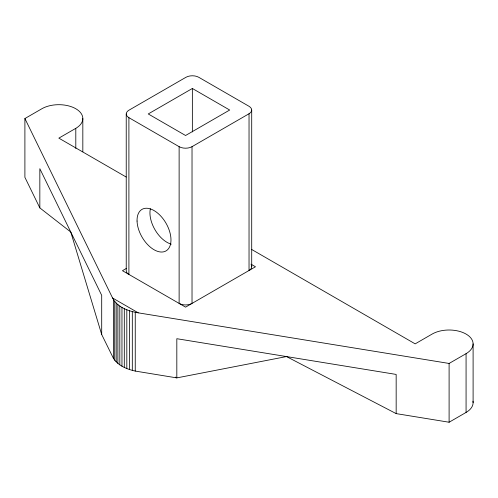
<?xml version="1.0" encoding="UTF-8"?>
<svg xmlns="http://www.w3.org/2000/svg" width="498" height="498" viewBox="0 0 498 498"><rect width="100%" height="100%" fill="white"/><g stroke="black" fill="none" stroke-linecap="round" stroke-linejoin="round"><path stroke-width="0.75" d="M472.969 401.195A23.997 13.857 0 0 1 466.072 412.437L449.103 422.236L396.165 413.614L286.493 356.568L176.821 377.895L135.251 371.072C127.034 369.261 118.362 365.787 113.513 358.523L101.698 334.525L70.766 232.018L39.834 207.89L24.9 177.325L24.9 118.543L41.869 108.745A23.997 13.857 0 0 1 75.802 108.745A23.997 13.857 0 0 1 75.802 128.341L75.802 148.448M75.802 128.341L58.839 138.139L126.193 177.027M192.359 88.476L148.242 113.949L185.573 135.5L229.69 110.027L192.359 88.476L192.359 131.926M128.901 117.671L179.124 146.667A9.12 5.266 0 0 0 192.023 146.667L249.037 113.749A9.12 5.266 0 0 0 249.037 106.304L198.808 77.308A9.12 5.266 0 0 0 185.916 77.308L128.901 110.226A9.12 5.266 0 0 0 128.901 117.671L128.901 274.417A9.12 5.266 0 0 1 126.231 270.694L126.231 113.949M126.318 268.459L122.452 270.694L185.573 307.135L255.48 266.772L250.967 264.164M24.9 118.543L112.567 297.997C117.435 307.378 128.484 311.188 138.282 312.844L449.103 363.453L466.072 353.661A23.997 13.857 0 0 0 466.072 334.065A23.997 13.857 0 0 0 432.133 334.065L415.17 343.863L251.484 249.361M112.567 297.997L138.282 312.844M175.477 377.123L176.821 377.895L176.821 338.708L396.165 374.428L396.165 413.614M473.1 343.863L473.1 402.639M466.072 353.661L466.072 412.437M449.103 363.453L449.103 422.236M251.708 110.027L251.708 266.772M249.037 113.749L249.037 270.495A9.12 5.266 0 0 0 251.397 265.409M192.023 146.667L192.023 303.413A9.12 5.266 0 0 1 179.124 303.413L179.124 146.667M135.251 312.296L135.251 371.072M132.312 311.599L132.312 370.375M129.499 310.752L129.499 369.535M126.816 309.768L126.816 368.551M124.301 308.654L124.301 367.437M121.96 307.422L121.96 366.198M119.813 306.071L119.813 364.847M117.883 304.614L117.883 363.391M116.183 303.064L116.183 361.847M114.721 301.439L114.721 360.222M113.513 299.746L113.513 358.523M101.698 334.525L101.698 295.339L39.834 168.704L39.834 207.89M82.83 118.543L82.83 151.803M171.287 244.145A23.997 13.857 60 0 1 150.371 208.762M137.056 221.056A23.997 13.857 60 0 0 163.027 251.938A23.997 13.857 60 0 0 161.956 217.408A23.997 13.857 60 0 0 137.056 221.056"/></g></svg>
